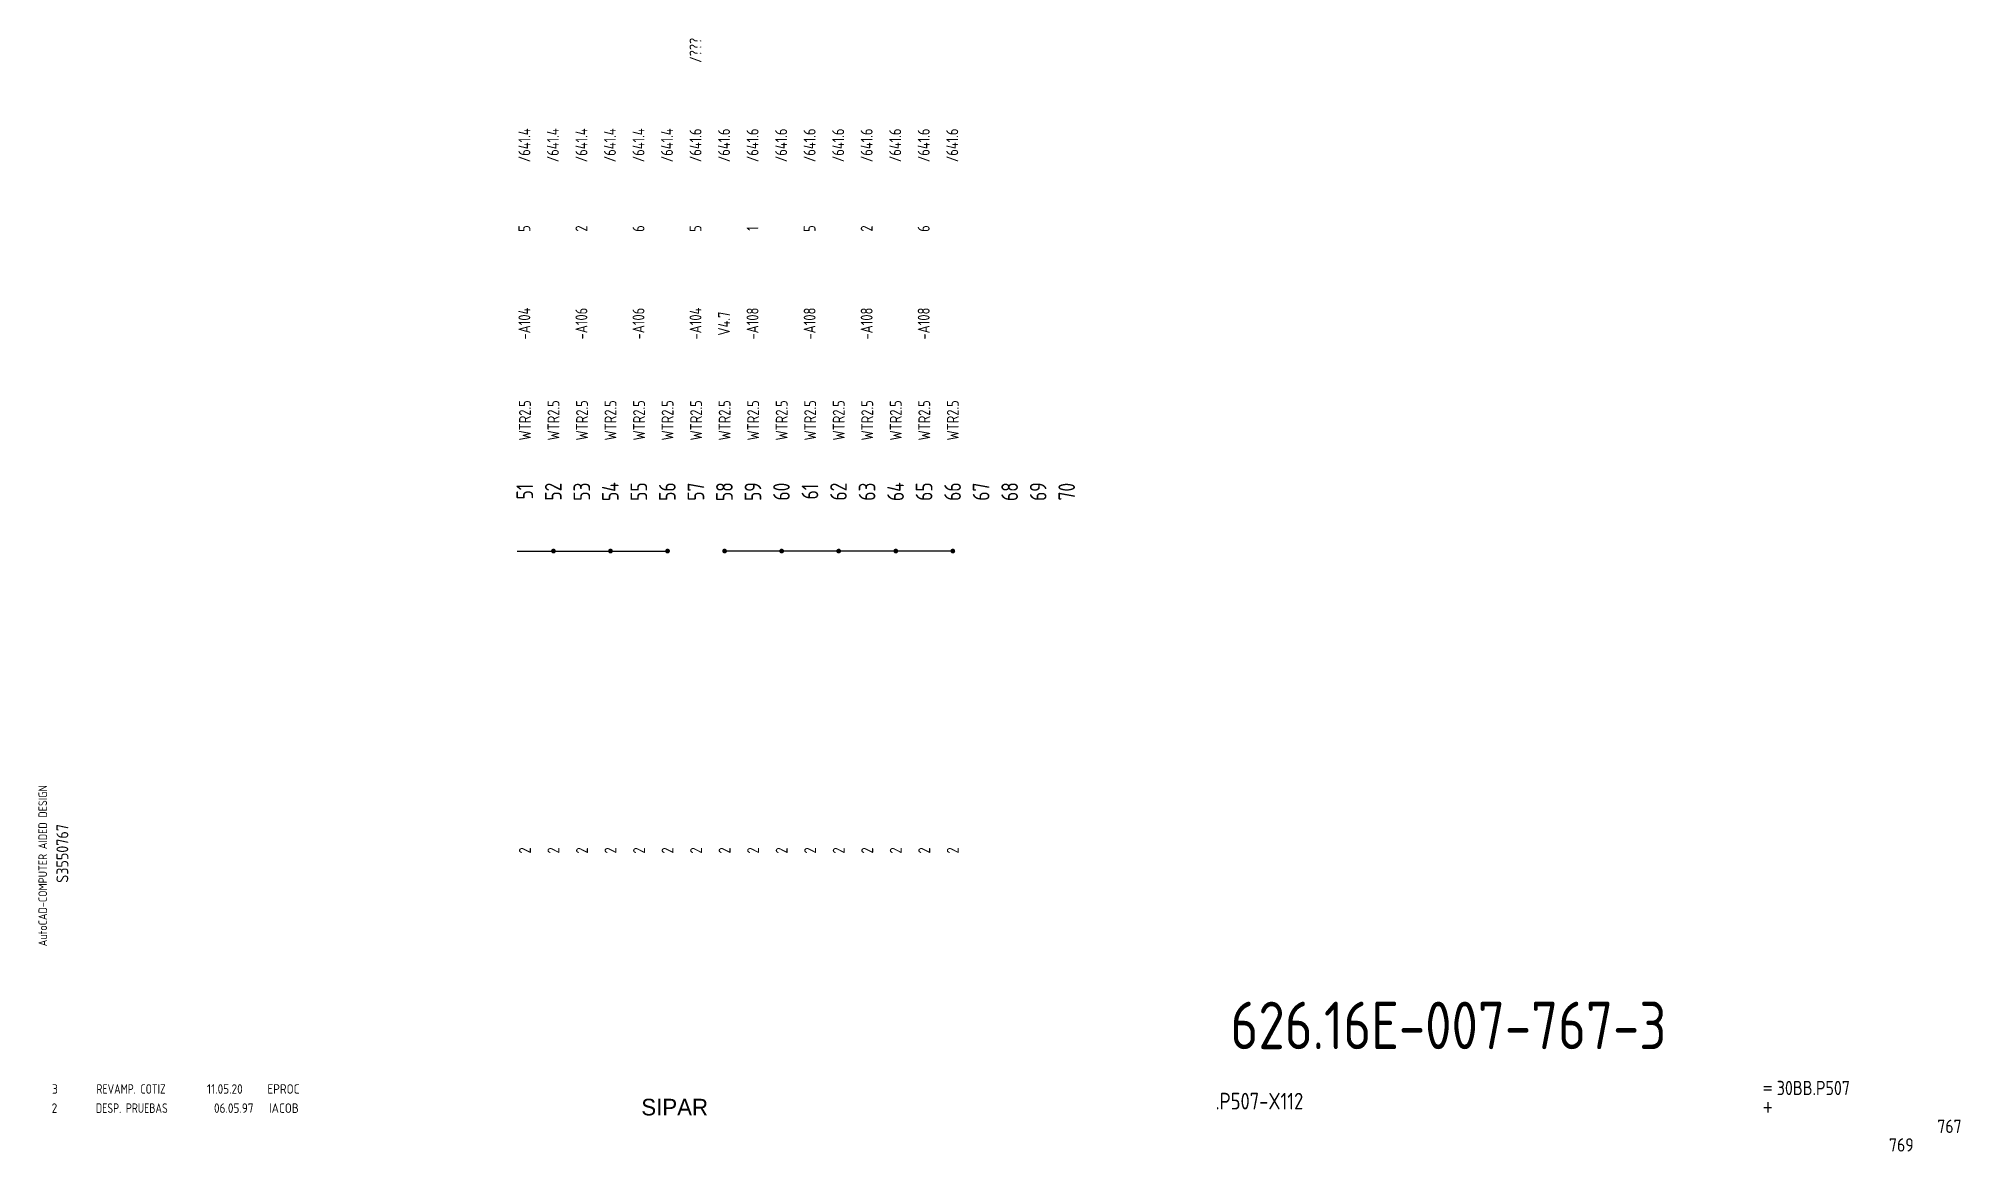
# Model space of a CAD drawing. Extents: x 10 to 414, y 6 to 240.
import ezdxf
from ezdxf.enums import TextEntityAlignment as Align

# ---------------------------------------------------------------- set-up
doc = ezdxf.new("R2010")
doc.units = 0
doc.header["$LTSCALE"] = 5
doc.header["$MEASUREMENT"] = 0
doc.layers.get('0').update_dxf_attribs({"linetype": 'CONTINUOUS'})
doc.layers.add('3', color=3, linetype='CONTINUOUS')
doc.layers.add('CART', color=7, linetype='CONTINUOUS')
doc.styles.add('DIN', font='DIN.shx', dxfattribs={"width": 0.85})
doc.styles.add('N', font='ROMANS', dxfattribs={"width": 0.85, "height": 3})
doc.styles.add('X', font='UNIV.SHX', dxfattribs={"height": 3.5})

# ---------------------------------------------------------------- blocks, each defined once
blk = doc.blocks.new('REV2')
at = {"color": 3, "style": 'DIN'}
for s, width, p in [('2', 0.9, (12.45, 13.79)), ('DESP. PRUEBAS', 0.8, (21.76, 13.79)), ('06.05.97', 0.9, (46.59, 13.79)), ('IACOB', 0.9, (58.16, 13.79))]:
    blk.add_text(s, height=2, dxfattribs=dict(at, width=width)).set_placement(p)

msp = doc.modelspace()

# ---------------------------------------------------------------- linework, layer by layer
msp.add_line((110.34, 132), (142, 132))
at = {"linetype": 'Continuous'}
msp.add_line((202, 132), (154, 132), dxfattribs=at)
msp.add_lwpolyline([(110.34, 132), (112.34, 132)], dxfattribs=at)
at = {"const_width": 0.5}
for points in [[(117.75, 132, 1), (118.25, 132, 1)], [(129.75, 132, 1), (130.25, 132, 1)], [(141.75, 132, 1), (142.25, 132, 1)], [(153.75, 132, 1), (154.25, 132, 1)], [(165.75, 132, 1), (166.25, 132, 1)], [(177.75, 132, 1), (178.25, 132, 1)], [(189.75, 132, 1), (190.25, 132, 1)], [(201.75, 132, 1), (202.25, 132, 1)]]:
    msp.add_lwpolyline(points, format="xyb", close=True, dxfattribs=at)

# ---------------------------------------------------------------- block references
at = {"linetype": 'Continuous'}
msp.add_blockref('REV2', (0, 0), dxfattribs=at)

# ---------------------------------------------------------------- texts
at = {"style": 'DIN', "width": 0.8}
for s, p in [('/???', (147.88, 237.36)), ('/641.4', (111.88, 217.36)), ('/641.4', (117.88, 217.36)), ('/641.4', (123.88, 217.36)), ('/641.4', (129.88, 217.36)), ('/641.4', (135.88, 217.36)), ('/641.4', (141.88, 217.36)), ('/641.6', (147.88, 217.36)), ('/641.6', (153.88, 217.36)), ('/641.6', (159.88, 217.36)), ('/641.6', (165.88, 217.36)), ('/641.6', (171.88, 217.36)), ('/641.6', (177.88, 217.36)), ('/641.6', (183.88, 217.36)), ('/641.6', (189.88, 217.36)), ('/641.6', (195.88, 217.36)), ('/641.6', (201.88, 217.36)), ('5', (111.88, 199.86)), ('2', (123.88, 199.86)), ('6', (135.88, 199.86)), ('5', (147.88, 199.86)), ('1', (159.88, 199.86)), ('5', (171.88, 199.86)), ('2', (183.88, 199.86)), ('6', (195.88, 199.86)), ('-A104', (111.88, 179.86)), ('-A106', (123.88, 179.86)), ('-A106', (135.88, 179.86)), ('-A104', (147.88, 179.86)), ('V4.7', (153.88, 179.86)), ('-A108', (159.88, 179.86)), ('-A108', (171.88, 179.86)), ('-A108', (183.88, 179.86)), ('-A108', (195.88, 179.86)), ('WTR2.5', (112, 159.5)), ('WTR2.5', (118, 159.5)), ('WTR2.5', (124, 159.5)), ('WTR2.5', (130, 159.5)), ('WTR2.5', (136, 159.5)), ('WTR2.5', (142, 159.5)), ('WTR2.5', (148, 159.5)), ('WTR2.5', (154, 159.5)), ('WTR2.5', (160, 159.5)), ('WTR2.5', (166, 159.5)), ('WTR2.5', (172, 159.5)), ('WTR2.5', (178, 159.5)), ('WTR2.5', (184, 159.5)), ('WTR2.5', (190, 159.5)), ('WTR2.5', (196, 159.5)), ('WTR2.5', (202, 159.5)), ('2', (112, 69)), ('2', (118, 69)), ('2', (124, 69)), ('2', (130, 69)), ('2', (136, 69)), ('2', (142, 69)), ('2', (148, 69)), ('2', (154, 69)), ('2', (160, 69)), ('2', (166, 69)), ('2', (172, 69)), ('2', (178, 69)), ('2', (184, 69)), ('2', (190, 69)), ('2', (196, 69)), ('2', (202, 69))]:
    msp.add_text(s, height=2.5, rotation=90, dxfattribs=at).set_placement(p, align=Align.MIDDLE)
at = {"color": 6, "style": 'DIN', "width": 0.8}
for s, p in [('51', (111.96, 144.5)), ('52', (117.96, 144.5)), ('53', (123.96, 144.5)), ('54', (129.96, 144.5)), ('55', (135.96, 144.5)), ('56', (141.96, 144.5)), ('57', (147.96, 144.5)), ('58', (153.96, 144.5)), ('59', (159.96, 144.5)), ('60', (165.96, 144.5)), ('61', (171.96, 144.5)), ('62', (177.96, 144.5)), ('63', (183.96, 144.5)), ('64', (189.96, 144.5)), ('65', (195.96, 144.5)), ('66', (201.96, 144.5)), ('67', (207.96, 144.5)), ('68', (213.96, 144.5)), ('69', (219.96, 144.5)), ('70', (225.96, 144.5))]:
    msp.add_text(s, height=3.5, rotation=90, dxfattribs=at).set_placement(p, align=Align.MIDDLE)
at = {"color": 3, "style": 'DIN'}
for s, width, p in [('3', 0.9, (12.55, 17.82)), ('REVAMP. COTIZ', 0.8, (21.86, 17.82)), ('11.05.20', 0.9, (45.13, 17.82)), ('EPROC', 0.9, (57.81, 17.82))]:
    msp.add_text(s, height=2, dxfattribs=dict(at, width=width)).set_placement(p)
at = {"color": 2, "insert": (260.41, 37.19), "char_height": 10, "width": 111.0411, "attachment_point": 1, "style": 'DIN'}
msp.add_mtext('626.16E-007-767-3', dxfattribs=at)
at = {"layer": '3', "color": 2, "style": 'DIN', "width": 0.85}
msp.add_text('.P507-X112', height=3.5, dxfattribs=at).set_placement((266.5, 14.51), align=Align.CENTER)
at = {"layer": 'CART', "color": 1, "style": 'DIN', "width": 0.9}
msp.add_text('AutoCAD-COMPUTER AIDED DESIGN', height=1.8, rotation=90, dxfattribs=at).set_placement((11.47, 48.84))
at = {"layer": 'CART', "color": 3, "style": 'N', "width": 0.85}
for s, p in [('=', (372.24, 17.91)), ('+', (372.24, 13.87))]:
    msp.add_text(s, height=2.5, dxfattribs=at).set_placement(p)
at = {"layer": 'CART', "color": 3, "style": 'DIN', "width": 0.9, "flags": 1}
msp.add_attdef('S3550767', text='', height=2.5, rotation=90, dxfattribs=at).set_placement((15.95, 68.38), align=Align.CENTER)
at = {"layer": 'CART', "color": 3, "style": 'DIN', "width": 0.85}
msp.add_attdef('30BB.P507', text='', height=3, dxfattribs=at).set_placement((375.33, 16.63), align=Align.BOTTOM_LEFT)
at = {"layer": 'CART', "color": 6, "style": 'X', "flags": 1}
msp.add_attdef('SIPAR', text='', height=3.5, dxfattribs=at).set_placement((143.5, 15), align=Align.MIDDLE)
at = {"layer": 'CART', "color": 2, "style": 'DIN', "width": 0.9, "flags": 1}
msp.add_attdef('767', text='', height=2.8, dxfattribs=at).set_placement((414.2, 9.56), align=Align.RIGHT)
at = {"layer": 'CART', "color": 7, "style": 'DIN', "width": 0.9, "flags": 1}
msp.add_attdef('769', (398.93, 5.65), '', height=2.8, dxfattribs=at)

doc.saveas('drawing.dxf')
